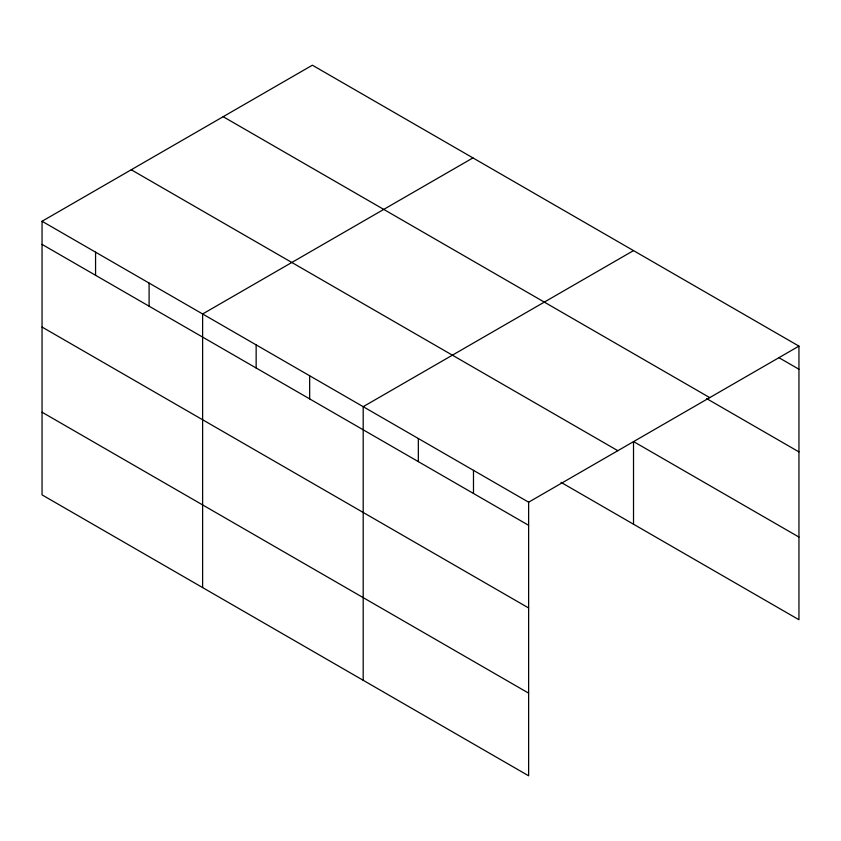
<?xml version="1.0" encoding="UTF-8"?>
<svg xmlns="http://www.w3.org/2000/svg" width="841" height="841" viewBox="0 0 841 841"><rect width="100%" height="100%" fill="white"/><g stroke="black" fill="none" stroke-linecap="round" stroke-linejoin="round"><path stroke-width="1.26" d="M42.05 221.267L528.632 502.193L528.632 775.801L42.05 494.876L42.05 221.267L312.368 65.199L798.95 346.124L798.95 619.733L561.031 482.366M472.947 157.908L202.618 313.977L202.618 587.575M633.515 250.607L363.196 406.676L363.196 680.285M528.632 502.193L798.95 346.124M778.692 357.551L798.95 369.241M223.17 116.699L709.741 397.625M706.661 398.623L798.95 451.901M798.95 537.073L633.515 441.557L633.515 524.216M131.259 169.766L617.83 450.692M42.05 244.395L528.632 525.31M42.05 327.054L528.632 607.969M42.05 412.216L528.632 693.142M473.483 470.35L473.483 493.478M418.334 438.518L418.334 461.635M309.667 375.78L309.667 398.897M256.148 344.873L256.148 368.001M149.099 283.07L149.099 306.198M95.569 252.174L95.569 275.291"/></g></svg>
